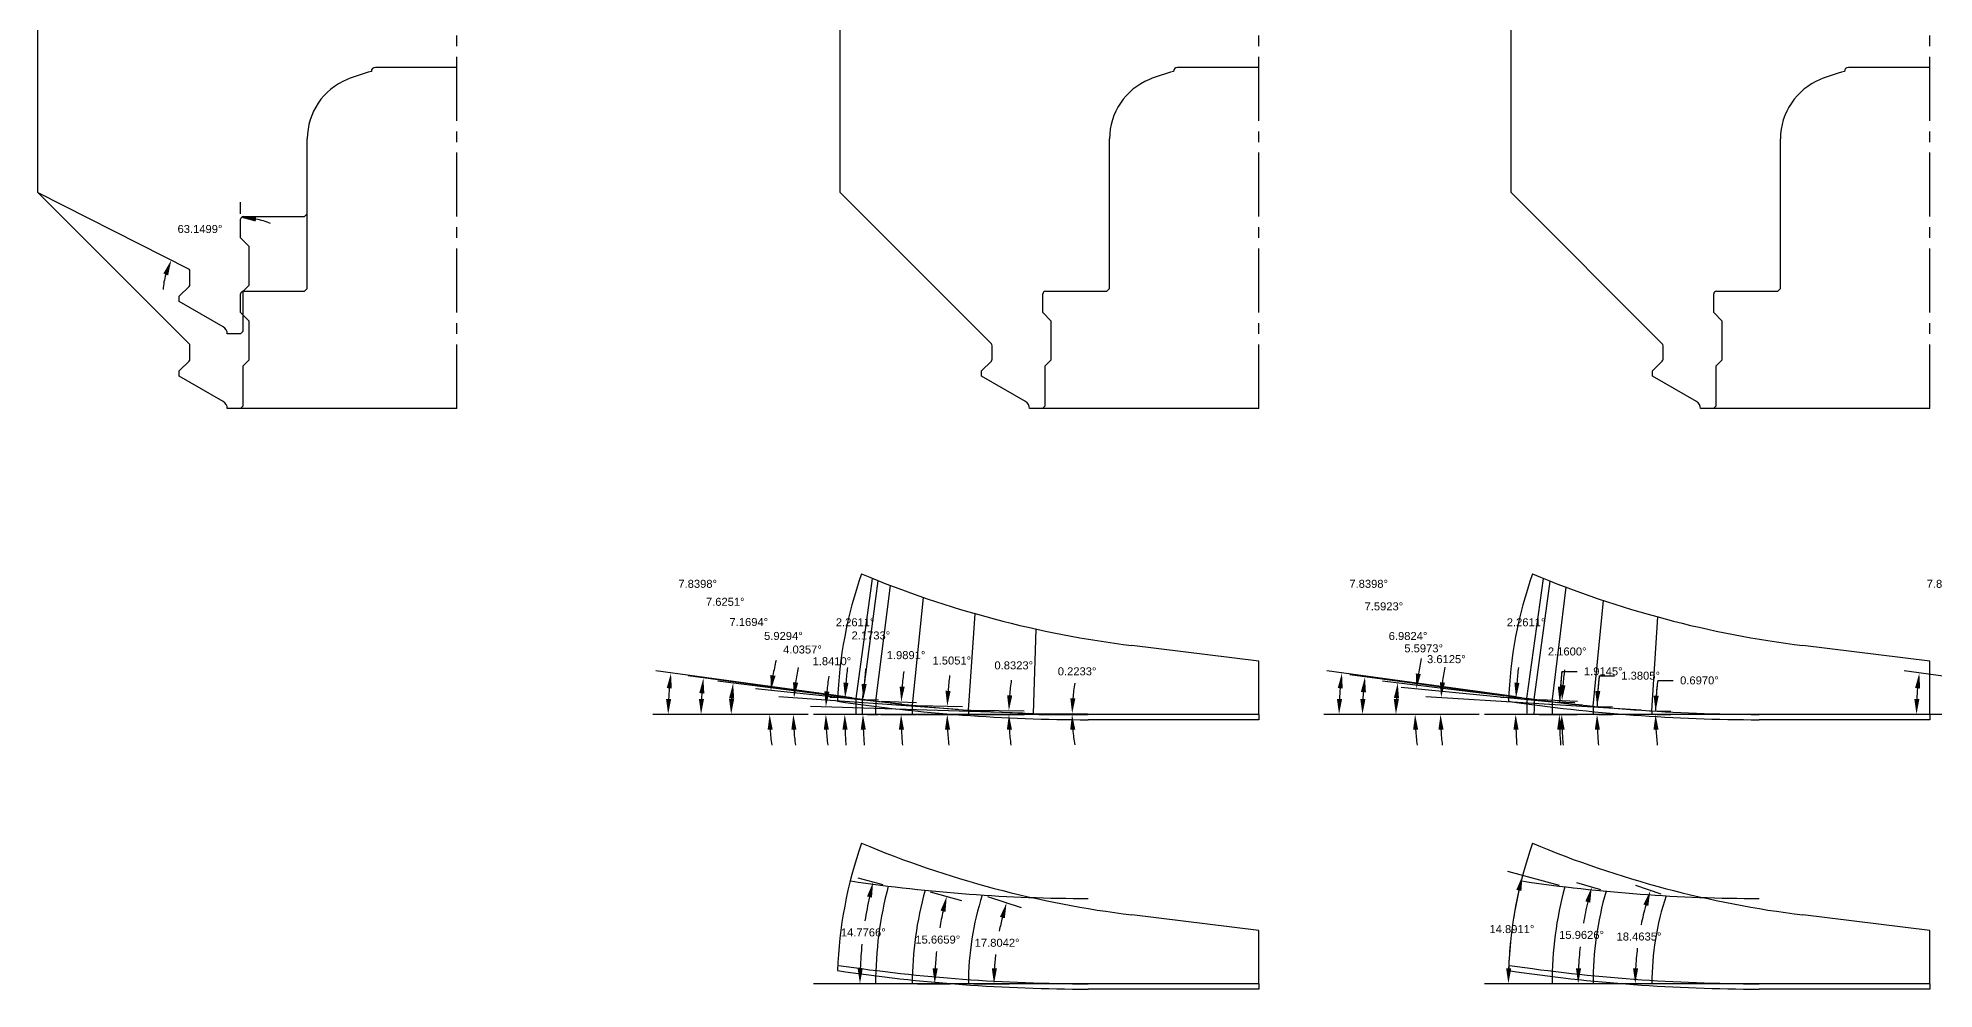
# Model space of a CAD drawing. Header units: inches. Extents: x 114.3 to 156.7, y -3.1 to 25.4.
# Drawn here: x 114.85 to 137.07, y -3.14 to 8.01 of the extents above; entities that cross this region are included whole.
import ezdxf

# ---------------------------------------------------------------- set-up
doc = ezdxf.new("R2010")
doc.units = ezdxf.units.IN
doc.header["$MEASUREMENT"] = 0
doc.header["$PDMODE"] = 35
doc.linetypes.add('CENTER2', pattern=[1.125, 0.75, -0.125, 0.125, -0.125])
doc.layers.get('Defpoints').update_dxf_attribs({"color": 10})
for name, color, linetype, true_color in [('Blade_1', 30, 'Continuous', 0xff7f00), ('Blade_2', 7, 'Continuous', 0xcccc00), ('Blade_3', 7, 'Continuous', 0x00cc00)]:
    doc.layers.add(name, color=color, linetype=linetype, true_color=true_color)
doc.layers.add('CLine', color=5, linetype='CENTER2')
doc.styles.get("Standard").update_dxf_attribs({"font": 'arial.ttf'})
doc.dimstyles.get("Standard").update_dxf_attribs({"dimtxt": 0.09375, "dimasz": 0.18, "dimexe": 0.18, "dimexo": 0.0625, "dimgap": 0.09, "dimtad": 0, "dimtih": 1, "dimtoh": 1, "dimdec": 4, "dimzin": 0, "dimdsep": 46, "dimtxsty": 'Standard', "dimcen": 0.09, "dimadec": 4, "dimazin": 0, "dimtfac": 1, "dimtdec": 4, "dimtofl": 0, "dimtmove": 0, "dimatfit": 3, "dimfxl": 1, "dimtolj": 1, "dimtzin": 0, "dimarcsym": 0})

# ---------------------------------------------------------------- blocks, each defined once
blk = doc.blocks.new('*D223')
at = {"layer": 'Blade_1', "color": 0, "lineweight": -2, "transparency": 16777216}
for p, q in [((126.578, 0.091), (127.148, 0.089)), ((126.578, 0.081), (127.147, 0.081))]:
    blk.add_line(p, q, dxfattribs=at)
for start, end in [(170.3481, 175.0624), (184.7143, 189.4286)]:
    blk.add_arc((129.156, 0.081), 2.188, start, end, dxfattribs=at)
at = {"layer": 'Blade_1', "color": 0, "transparency": 16777216}
for points in [[(127.006, 0.268), (126.946, 0.271), (126.968, 0.09)], [(126.945, -0.1), (127.005, -0.098), (126.967, 0.081)]]:
    blk.add_solid(points, dxfattribs=at)
at = {"layer": 'Defpoints', "color": 0, "transparency": 16777216}
for p in [(126.515, 0.091), (126.515, 0.081), (126.967, 0.084), (129.156, 0.081)]:
    blk.add_point(p, dxfattribs=at)
at = {"layer": 'Blade_1', "color": 0, "transparency": 16777216, "insert": (127.026, 0.585), "char_height": 0.09375, "attachment_point": 5}
blk.add_mtext('\\A1;0.2233°', dxfattribs=at)
blk = doc.blocks.new('*D224')
at = {"layer": 'Blade_1', "color": 0, "lineweight": -2, "transparency": 16777216}
blk.add_line((126.39, 0.095), (123.903, 0.175), dxfattribs=at)
for start, end in [(170.6669, 174.413), (183.7461, 187.4921)]:
    blk.add_arc((126.835, 0.081), 2.754, start, end, dxfattribs=at)
at = {"layer": 'Blade_1', "color": 0, "transparency": 16777216}
for points in [[(124.125, 0.347), (124.065, 0.351), (124.083, 0.17)], [(124.058, -0.1), (124.118, -0.098), (124.082, 0.081)]]:
    blk.add_solid(points, dxfattribs=at)
at = {"layer": 'Defpoints', "color": 0, "transparency": 16777216}
for p in [(123.938, 0.081), (124.082, 0.111), (126.453, 0.093), (126.578, 0.089), (129.156, 0.081)]:
    blk.add_point(p, dxfattribs=at)
at = {"layer": 'Blade_1', "color": 0, "transparency": 16777216, "insert": (124.153, 0.704), "char_height": 0.09375, "attachment_point": 5}
blk.add_mtext('\\A1;1.8410°', dxfattribs=at)
blk = doc.blocks.new('*D227')
at = {"layer": 'Blade_1', "color": 0, "lineweight": -2, "transparency": 16777216}
for p, q in [((125.628, 0.139), (123.53, 0.287)), ((123.875, 0.081), (123.522, 0.081))]:
    blk.add_line(p, q, dxfattribs=at)
for start, end in [(168.4652, 172.2148), (183.7496, 187.4991)]:
    blk.add_arc((126.453, 0.081), 2.751, start, end, dxfattribs=at)
at = {"layer": 'Blade_1', "color": 0, "transparency": 16777216}
for points in [[(123.758, 0.451), (123.698, 0.457), (123.709, 0.275)], [(123.678, -0.1), (123.738, -0.098), (123.702, 0.081)]]:
    blk.add_solid(points, dxfattribs=at)
at = {"layer": 'Defpoints', "color": 0, "transparency": 16777216}
for p in [(123.703, 0.146), (123.938, 0.081), (125.69, 0.135), (125.815, 0.126), (129.156, 0.081)]:
    blk.add_point(p, dxfattribs=at)
at = {"layer": 'Blade_1', "color": 0, "transparency": 16777216, "insert": (123.809, 0.841), "char_height": 0.09375, "attachment_point": 5}
blk.add_mtext('\\A1;4.0357°', dxfattribs=at)
blk = doc.blocks.new('*D228')
at = {"layer": 'Blade_1', "color": 0, "lineweight": -2, "transparency": 16777216}
for p, q in [((125.815, 0.13), (126.407, 0.121)), ((125.815, 0.081), (126.407, 0.081))]:
    blk.add_line(p, q, dxfattribs=at)
for start, end in [(172.1235, 175.6456), (183.5221, 187.0443)]:
    blk.add_arc((129.156, 0.081), 2.929, start, end, dxfattribs=at)
at = {"layer": 'Blade_1', "color": 0, "transparency": 16777216}
for points in [[(126.266, 0.302), (126.206, 0.305), (126.227, 0.124)], [(126.203, -0.1), (126.263, -0.098), (126.227, 0.081)]]:
    blk.add_solid(points, dxfattribs=at)
at = {"layer": 'Defpoints', "color": 0, "transparency": 16777216}
for p in [(125.752, 0.081), (125.753, 0.131), (126.227, 0.095), (129.156, 0.081)]:
    blk.add_point(p, dxfattribs=at)
at = {"layer": 'Blade_1', "color": 0, "transparency": 16777216, "insert": (126.284, 0.655), "char_height": 0.09375, "attachment_point": 5}
blk.add_mtext('\\A1;0.8323°', dxfattribs=at)
blk = doc.blocks.new('*D231')
at = {"layer": 'Blade_1', "color": 0, "lineweight": -2, "transparency": 16777216}
for p, q in [((124.972, 0.201), (123.259, 0.379)), ((123.875, 0.081), (123.244, 0.081))]:
    blk.add_line(p, q, dxfattribs=at)
for start, end in [(166.4274, 170.249), (183.8216, 187.6432)]:
    blk.add_arc((126.123, 0.081), 2.699, start, end, dxfattribs=at)
at = {"layer": 'Blade_1', "color": 0, "transparency": 16777216}
for points in [[(123.493, 0.534), (123.433, 0.542), (123.438, 0.36)], [(123.4, -0.1), (123.46, -0.098), (123.424, 0.081)]]:
    blk.add_solid(points, dxfattribs=at)
at = {"layer": 'Defpoints', "color": 0, "transparency": 16777216}
for p in [(123.426, 0.174), (123.938, 0.081), (125.034, 0.194), (125.158, 0.181), (129.156, 0.081)]:
    blk.add_point(p, dxfattribs=at)
at = {"layer": 'Blade_1', "color": 0, "transparency": 16777216, "insert": (123.585, 1), "char_height": 0.09375, "attachment_point": 5}
blk.add_mtext('\\A1;5.9294°', dxfattribs=at)
blk = doc.blocks.new('*D232')
at = {"layer": 'Blade_1', "color": 0, "lineweight": -2, "transparency": 16777216}
for p, q in [((125.157, 0.081), (125.684, 0.081)), ((125.159, 0.186), (125.685, 0.172))]:
    blk.add_line(p, q, dxfattribs=at)
for start, end in [(172.8466, 175.6708), (182.8241, 185.6483)]:
    blk.add_arc((129.156, 0.081), 3.652, start, end, dxfattribs=at)
at = {"layer": 'Blade_1', "color": 0, "transparency": 16777216}
for points in [[(125.544, 0.355), (125.484, 0.358), (125.505, 0.177)], [(125.478, -0.1), (125.538, -0.098), (125.504, 0.081)]]:
    blk.add_solid(points, dxfattribs=at)
at = {"layer": 'Defpoints', "color": 0, "transparency": 16777216}
for p in [(125.095, 0.081), (125.096, 0.188), (125.504, 0.113), (129.156, 0.081)]:
    blk.add_point(p, dxfattribs=at)
at = {"layer": 'Blade_1', "color": 0, "transparency": 16777216, "insert": (125.558, 0.712), "char_height": 0.09375, "attachment_point": 5}
blk.add_mtext('\\A1;1.5051°', dxfattribs=at)
blk = doc.blocks.new('*D235')
at = {"layer": 'Blade_1', "color": 0, "lineweight": -2, "transparency": 16777216}
for p, q in [((124.73, 0.235), (125.146, 0.22)), ((124.727, 0.081), (125.144, 0.081))]:
    blk.add_line(p, q, dxfattribs=at)
for start, end in [(173.0899, 175.5504), (182.4605, 184.9209)]:
    blk.add_arc((129.156, 0.081), 4.192, start, end, dxfattribs=at)
at = {"layer": 'Blade_1', "color": 0, "transparency": 16777216}
for points in [[(125.006, 0.405), (124.947, 0.408), (124.966, 0.227)], [(124.938, -0.099), (124.998, -0.098), (124.964, 0.081)]]:
    blk.add_solid(points, dxfattribs=at)
at = {"layer": 'Defpoints', "color": 0, "transparency": 16777216}
for p in [(124.667, 0.237), (124.665, 0.081), (124.964, 0.13), (129.156, 0.081)]:
    blk.add_point(p, dxfattribs=at)
at = {"layer": 'Blade_1', "color": 0, "transparency": 16777216, "insert": (125.022, 0.775), "char_height": 0.09375, "attachment_point": 5}
blk.add_mtext('\\A1;1.9891°', dxfattribs=at)
blk = doc.blocks.new('*D236')
at = {"layer": 'Blade_1', "color": 0, "lineweight": -2, "transparency": 16777216}
for p, q in [((124.543, 0.253), (122.817, 0.47)), ((123.875, 0.081), (122.793, 0.081))]:
    blk.add_line(p, q, dxfattribs=at)
blk.add_arc((125.907, 0.081), 2.934, 176.3464, 176.4842, dxfattribs=at)
at = {"layer": 'Blade_1', "color": 0, "transparency": 16777216}
for points in [[(122.949, 0.271), (123.009, 0.265), (122.996, 0.447)], [(123.008, 0.26), (122.948, 0.262), (122.973, 0.081)]]:
    blk.add_solid(points, dxfattribs=at)
at = {"layer": 'Defpoints', "color": 0, "transparency": 16777216}
for p in [(124.605, 0.245), (124.729, 0.229), (122.975, 0.203), (123.938, 0.081), (129.156, 0.081)]:
    blk.add_point(p, dxfattribs=at)
at = {"layer": 'Blade_1', "color": 0, "transparency": 16777216, "insert": (123.18, 1.163), "char_height": 0.09375, "attachment_point": 5}
blk.add_mtext('\\A1;7.1694°', dxfattribs=at)
blk = doc.blocks.new('*D237')
at = {"layer": 'Blade_1', "color": 0, "lineweight": -2, "transparency": 16777216}
for p, q in [((124.386, 0.274), (122.47, 0.531)), ((123.875, 0.081), (122.44, 0.081))]:
    blk.add_line(p, q, dxfattribs=at)
blk.add_arc((125.827, 0.081), 3.207, 175.5911, 176.7838, dxfattribs=at)
at = {"layer": 'Blade_1', "color": 0, "transparency": 16777216}
for points in [[(122.6, 0.331), (122.659, 0.325), (122.648, 0.507)], [(122.655, 0.26), (122.595, 0.262), (122.62, 0.081)]]:
    blk.add_solid(points, dxfattribs=at)
at = {"layer": 'Defpoints', "color": 0, "transparency": 16777216}
for p in [(122.623, 0.223), (124.448, 0.266), (124.572, 0.249), (123.938, 0.081), (129.156, 0.081)]:
    blk.add_point(p, dxfattribs=at)
at = {"layer": 'Blade_1', "color": 0, "transparency": 16777216, "insert": (122.904, 1.4), "char_height": 0.09375, "attachment_point": 5}
blk.add_mtext('\\A1;7.6251°', dxfattribs=at)
blk = doc.blocks.new('*D238')
at = {"layer": 'Blade_1', "color": 0, "lineweight": -2, "transparency": 16777216}
for p, q in [((124.573, 0.255), (124.701, 0.25)), ((124.569, 0.081), (124.697, 0.081))]:
    blk.add_line(p, q, dxfattribs=at)
for start, end in [(173.3796, 175.6031), (182.2236, 184.4471)]:
    blk.add_arc((129.156, 0.081), 4.638, start, end, dxfattribs=at)
at = {"layer": 'Blade_1', "color": 0, "transparency": 16777216}
for points in [[(124.561, 0.435), (124.501, 0.438), (124.521, 0.257)], [(124.491, -0.099), (124.551, -0.098), (124.517, 0.081)]]:
    blk.add_solid(points, dxfattribs=at)
at = {"layer": 'Defpoints', "color": 0, "transparency": 16777216}
for p in [(124.51, 0.257), (124.507, 0.081), (124.518, 0.14), (129.156, 0.081)]:
    blk.add_point(p, dxfattribs=at)
at = {"layer": 'Blade_1', "color": 0, "transparency": 16777216, "insert": (124.61, 1.006), "char_height": 0.09375, "attachment_point": 5}
blk.add_mtext('\\A1;2.1733°', dxfattribs=at)
blk = doc.blocks.new('*D241')
at = {"layer": 'Blade_1', "color": 0, "lineweight": -2, "transparency": 16777216}
for p, q in [((124.312, 0.285), (122.09, 0.591)), ((123.875, 0.081), (122.055, 0.081))]:
    blk.add_line(p, q, dxfattribs=at)
blk.add_arc((125.79, 0.081), 3.555, 175.0619, 177.0983, dxfattribs=at)
at = {"layer": 'Blade_1', "color": 0, "transparency": 16777216}
for points in [[(122.218, 0.39), (122.278, 0.384), (122.268, 0.566)], [(122.27, 0.26), (122.21, 0.262), (122.235, 0.081)]]:
    blk.add_solid(points, dxfattribs=at)
at = {"layer": 'Defpoints', "color": 0, "transparency": 16777216}
for p in [(122.239, 0.243), (124.374, 0.276), (124.498, 0.259), (123.938, 0.081), (129.156, 0.081)]:
    blk.add_point(p, dxfattribs=at)
at = {"layer": 'Blade_1', "color": 0, "transparency": 16777216, "insert": (122.581, 1.611), "char_height": 0.09375, "attachment_point": 5}
blk.add_mtext('\\A1;7.8398°', dxfattribs=at)
blk = doc.blocks.new('*D242')
at = {"layer": 'Blade_1', "color": 0, "lineweight": -2, "transparency": 16777216}
for p, q in [((124.374, 0.27), (124.128, 0.28)), ((124.37, 0.081), (124.124, 0.081))]:
    blk.add_line(p, q, dxfattribs=at)
for start, end in [(173.4872, 175.6131), (182.1258, 184.2516)]:
    blk.add_arc((129.156, 0.081), 4.852, start, end, dxfattribs=at)
at = {"layer": 'Blade_1', "color": 0, "transparency": 16777216}
for points in [[(124.348, 0.45), (124.288, 0.454), (124.308, 0.273)], [(124.277, -0.099), (124.337, -0.098), (124.304, 0.081)]]:
    blk.add_solid(points, dxfattribs=at)
at = {"layer": 'Defpoints', "color": 0, "transparency": 16777216}
for p in [(124.436, 0.267), (124.304, 0.145), (124.433, 0.081), (129.156, 0.081)]:
    blk.add_point(p, dxfattribs=at)
at = {"layer": 'Blade_1', "color": 0, "transparency": 16777216, "insert": (124.426, 1.16), "char_height": 0.09375, "attachment_point": 5}
blk.add_mtext('\\A1;2.2611°', dxfattribs=at)
blk = doc.blocks.new('*D252')
at = {"layer": 'Blade_2', "color": 0, "lineweight": -2, "transparency": 16777216}
for p, q in [((133.828, 0.479), (134.008, 0.479)), ((133.822, 0.12), (133.983, 0.118)), ((133.822, 0.081), (133.983, 0.081))]:
    blk.add_line(p, q, dxfattribs=at)
for start, end in [(172.8807, 179.303), (172.8832, 176.0931), (183.2099, 186.4197)]:
    blk.add_arc((137.016, 0.081), 3.213, start, end, dxfattribs=at)
at = {"layer": 'Blade_2', "color": 0, "transparency": 16777216}
for points in [[(133.84, 0.299), (133.78, 0.301), (133.803, 0.12)], [(133.778, -0.1), (133.838, -0.098), (133.803, 0.081)]]:
    blk.add_solid(points, dxfattribs=at)
at = {"layer": 'Defpoints', "color": 0, "transparency": 16777216}
for p in [(133.76, 0.121), (133.76, 0.081), (133.803, 0.094), (137.016, 0.081)]:
    blk.add_point(p, dxfattribs=at)
at = {"layer": 'Blade_2', "color": 0, "transparency": 16777216, "insert": (134.317, 0.479), "char_height": 0.09375, "attachment_point": 5}
blk.add_mtext('\\A1;0.6970°', dxfattribs=at)
blk = doc.blocks.new('*D253')
at = {"layer": 'Blade_2', "color": 0, "lineweight": -2, "transparency": 16777216}
for p, q in [((133.143, 0.534), (133.323, 0.534)), ((133.133, 0.081), (133.297, 0.081)), ((133.134, 0.175), (133.298, 0.171))]:
    blk.add_line(p, q, dxfattribs=at)
for start, end in [(173.3277, 178.6195), (173.3292, 175.9743), (182.6452, 185.2903)]:
    blk.add_arc((137.016, 0.081), 3.899, start, end, dxfattribs=at)
at = {"layer": 'Blade_2', "color": 0, "transparency": 16777216}
for points in [[(133.156, 0.353), (133.097, 0.356), (133.118, 0.175)], [(133.091, -0.1), (133.151, -0.098), (133.117, 0.081)]]:
    blk.add_solid(points, dxfattribs=at)
at = {"layer": 'Defpoints', "color": 0, "transparency": 16777216}
for p in [(133.07, 0.081), (133.072, 0.176), (133.117, 0.112), (137.016, 0.081)]:
    blk.add_point(p, dxfattribs=at)
at = {"layer": 'Blade_2', "color": 0, "transparency": 16777216, "insert": (133.628, 0.534), "char_height": 0.09375, "attachment_point": 5}
blk.add_mtext('\\A1;1.3805°', dxfattribs=at)
blk = doc.blocks.new('*D254')
at = {"layer": 'Blade_2', "color": 0, "lineweight": -2, "transparency": 16777216}
for p, q in [((132.705, 0.585), (132.885, 0.585)), ((132.655, 0.227), (132.858, 0.22)), ((132.652, 0.081), (132.856, 0.081))]:
    blk.add_line(p, q, dxfattribs=at)
for start, end in [(173.3317, 178.0855), (173.3327, 175.7091), (182.3764, 184.7528)]:
    blk.add_arc((137.016, 0.081), 4.34, start, end, dxfattribs=at)
at = {"layer": 'Blade_2', "color": 0, "transparency": 16777216}
for points in [[(132.718, 0.404), (132.658, 0.407), (132.678, 0.226)], [(132.65, -0.099), (132.71, -0.098), (132.676, 0.081)]]:
    blk.add_solid(points, dxfattribs=at)
at = {"layer": 'Defpoints', "color": 0, "transparency": 16777216}
for p in [(132.592, 0.229), (132.59, 0.081), (132.676, 0.129), (137.016, 0.081)]:
    blk.add_point(p, dxfattribs=at)
at = {"layer": 'Blade_2', "color": 0, "transparency": 16777216, "insert": (133.19, 0.585), "char_height": 0.09375, "attachment_point": 5}
blk.add_mtext('\\A1;1.9145°', dxfattribs=at)
blk = doc.blocks.new('*D255')
at = {"layer": 'Blade_2', "color": 0, "lineweight": -2, "transparency": 16777216}
for p, q in [((133.635, 0.129), (131.11, 0.288)), ((131.736, 0.081), (131.104, 0.081))]:
    blk.add_line(p, q, dxfattribs=at)
for start, end in [(169.7404, 173.0639), (183.3235, 186.6471)]:
    blk.add_arc((134.387, 0.081), 3.104, start, end, dxfattribs=at)
at = {"layer": 'Blade_2', "color": 0, "transparency": 16777216}
for points in [[(131.336, 0.453), (131.277, 0.459), (131.29, 0.277)], [(131.259, -0.1), (131.319, -0.098), (131.284, 0.081)]]:
    blk.add_solid(points, dxfattribs=at)
at = {"layer": 'Defpoints', "color": 0, "transparency": 16777216}
for p in [(131.285, 0.146), (131.798, 0.081), (133.698, 0.125), (133.822, 0.117), (137.016, 0.081)]:
    blk.add_point(p, dxfattribs=at)
at = {"layer": 'Blade_2', "color": 0, "transparency": 16777216, "insert": (131.352, 0.728), "char_height": 0.09375, "attachment_point": 5}
blk.add_mtext('\\A1;3.6125°', dxfattribs=at)
blk = doc.blocks.new('*D256')
at = {"layer": 'Blade_2', "color": 0, "lineweight": -2, "transparency": 16777216}
for p, q in [((132.947, 0.188), (130.822, 0.397)), ((131.736, 0.081), (130.806, 0.081))]:
    blk.add_line(p, q, dxfattribs=at)
for start, end in [(167.6506, 171.0266), (183.376, 186.7521)]:
    blk.add_arc((134.042, 0.081), 3.055, start, end, dxfattribs=at)
at = {"layer": 'Blade_2', "color": 0, "transparency": 16777216}
for points in [[(131.053, 0.554), (130.994, 0.561), (131.001, 0.379)], [(130.962, -0.1), (131.022, -0.098), (130.986, 0.081)]]:
    blk.add_solid(points, dxfattribs=at)
at = {"layer": 'Defpoints', "color": 0, "transparency": 16777216}
for p in [(130.988, 0.181), (131.798, 0.081), (133.009, 0.182), (133.134, 0.17), (137.016, 0.081)]:
    blk.add_point(p, dxfattribs=at)
at = {"layer": 'Blade_2', "color": 0, "transparency": 16777216, "insert": (131.086, 0.855), "char_height": 0.09375, "attachment_point": 5}
blk.add_mtext('\\A1;5.5973°', dxfattribs=at)
blk = doc.blocks.new('*D257')
at = {"layer": 'Blade_2', "color": 0, "lineweight": -2, "transparency": 16777216}
for p, q in [((132.468, 0.244), (130.605, 0.472)), ((131.736, 0.081), (130.581, 0.081))]:
    blk.add_line(p, q, dxfattribs=at)
blk.add_arc((133.8, 0.081), 3.039, 176.4119, 176.6057, dxfattribs=at)
at = {"layer": 'Blade_2', "color": 0, "transparency": 16777216}
for points in [[(130.737, 0.274), (130.797, 0.269), (130.783, 0.451)], [(130.796, 0.26), (130.736, 0.262), (130.761, 0.081)]]:
    blk.add_solid(points, dxfattribs=at)
at = {"layer": 'Defpoints', "color": 0, "transparency": 16777216}
for p in [(132.53, 0.237), (130.763, 0.205), (131.798, 0.081), (132.654, 0.221), (137.016, 0.081)]:
    blk.add_point(p, dxfattribs=at)
at = {"layer": 'Blade_2', "color": 0, "transparency": 16777216, "insert": (130.903, 0.999), "char_height": 0.09375, "attachment_point": 5}
blk.add_mtext('\\A1;6.9824°', dxfattribs=at)
blk = doc.blocks.new('*D329')
at = {"layer": 'Blade_3', "color": 0, "lineweight": -2, "transparency": 16777216}
for p, q in [((138.937, 0.285), (136.714, 0.591)), ((138.5, 0.081), (136.68, 0.081))]:
    blk.add_line(p, q, dxfattribs=at)
blk.add_arc((140.414, 0.081), 3.555, 175.0619, 177.0983, dxfattribs=at)
at = {"layer": 'Blade_3', "color": 0, "transparency": 16777216}
for points in [[(136.843, 0.39), (136.903, 0.384), (136.893, 0.566)], [(136.894, 0.26), (136.834, 0.262), (136.86, 0.081)]]:
    blk.add_solid(points, dxfattribs=at)
at = {"layer": 'Defpoints', "color": 0, "transparency": 16777216}
for p in [(136.863, 0.243), (138.999, 0.276), (139.123, 0.259), (138.562, 0.081), (143.78, 0.081)]:
    blk.add_point(p, dxfattribs=at)
at = {"layer": 'Blade_3', "color": 0, "transparency": 16777216, "insert": (137.206, 1.611), "char_height": 0.09375, "attachment_point": 5}
blk.add_mtext('\\A1;7.8398°', dxfattribs=at)
blk = doc.blocks.new('*D334')
at = {"layer": 'Blade_2', "color": 0, "lineweight": -2, "transparency": 16777216}
for p, q in [((132.173, 0.285), (129.95, 0.591)), ((131.736, 0.081), (129.915, 0.081))]:
    blk.add_line(p, q, dxfattribs=at)
blk.add_arc((133.65, 0.081), 3.555, 175.0619, 177.0983, dxfattribs=at)
at = {"layer": 'Blade_2', "color": 0, "transparency": 16777216}
for points in [[(130.079, 0.39), (130.138, 0.384), (130.129, 0.566)], [(130.13, 0.26), (130.07, 0.262), (130.095, 0.081)]]:
    blk.add_solid(points, dxfattribs=at)
at = {"layer": 'Defpoints', "color": 0, "transparency": 16777216}
for p in [(130.099, 0.243), (132.235, 0.276), (132.359, 0.259), (131.798, 0.081), (137.016, 0.081)]:
    blk.add_point(p, dxfattribs=at)
at = {"layer": 'Blade_2', "color": 0, "transparency": 16777216, "insert": (130.442, 1.611), "char_height": 0.09375, "attachment_point": 5}
blk.add_mtext('\\A1;7.8398°', dxfattribs=at)
blk = doc.blocks.new('*D335')
at = {"layer": 'Blade_2', "color": 0, "lineweight": -2, "transparency": 16777216}
for p, q in [((132.234, 0.27), (131.988, 0.28)), ((132.23, 0.081), (131.984, 0.081))]:
    blk.add_line(p, q, dxfattribs=at)
for start, end in [(173.4872, 175.6131), (182.1258, 184.2516)]:
    blk.add_arc((137.016, 0.081), 4.852, start, end, dxfattribs=at)
at = {"layer": 'Blade_2', "color": 0, "transparency": 16777216}
for points in [[(132.209, 0.45), (132.149, 0.454), (132.168, 0.273)], [(132.138, -0.099), (132.198, -0.098), (132.164, 0.081)]]:
    blk.add_solid(points, dxfattribs=at)
at = {"layer": 'Defpoints', "color": 0, "transparency": 16777216}
for p in [(132.297, 0.267), (132.165, 0.145), (132.293, 0.081), (137.016, 0.081)]:
    blk.add_point(p, dxfattribs=at)
at = {"layer": 'Blade_2', "color": 0, "transparency": 16777216, "insert": (132.286, 1.16), "char_height": 0.09375, "attachment_point": 5}
blk.add_mtext('\\A1;2.2611°', dxfattribs=at)
blk = doc.blocks.new('*D336')
at = {"layer": 'Blade_2', "color": 0, "lineweight": -2, "transparency": 16777216}
for p, q in [((132.231, 0.276), (130.22, 0.544)), ((131.736, 0.081), (130.189, 0.081))]:
    blk.add_line(p, q, dxfattribs=at)
blk.add_arc((133.693, 0.081), 3.324, 175.511, 176.8968, dxfattribs=at)
at = {"layer": 'Blade_2', "color": 0, "transparency": 16777216}
for points in [[(130.35, 0.344), (130.41, 0.338), (130.399, 0.52)], [(130.404, 0.26), (130.344, 0.262), (130.369, 0.081)]]:
    blk.add_solid(points, dxfattribs=at)
at = {"layer": 'Defpoints', "color": 0, "transparency": 16777216}
for p in [(130.373, 0.228), (132.293, 0.268), (132.471, 0.244), (131.798, 0.081), (137.016, 0.081)]:
    blk.add_point(p, dxfattribs=at)
at = {"layer": 'Blade_2', "color": 0, "transparency": 16777216, "insert": (130.62, 1.347), "char_height": 0.09375, "attachment_point": 5}
blk.add_mtext('\\A1;7.5923°', dxfattribs=at)
blk = doc.blocks.new('*D337')
at = {"layer": 'Blade_2', "color": 0, "lineweight": -2, "transparency": 16777216}
for p, q in [((132.444, 0.254), (132.887, 0.237)), ((132.441, 0.081), (132.884, 0.081))]:
    blk.add_line(p, q, dxfattribs=at)
for start, end in [(173.0562, 175.4481), (182.3919, 184.7839)]:
    blk.add_arc((137.016, 0.081), 4.312, start, end, dxfattribs=at)
at = {"layer": 'Blade_2', "color": 0, "transparency": 16777216}
for points in [[(132.748, 0.422), (132.688, 0.425), (132.707, 0.244)], [(132.678, -0.099), (132.738, -0.098), (132.704, 0.081)]]:
    blk.add_solid(points, dxfattribs=at)
at = {"layer": 'Defpoints', "color": 0, "transparency": 16777216}
for p in [(132.382, 0.256), (132.379, 0.081), (132.704, 0.135), (137.016, 0.081)]:
    blk.add_point(p, dxfattribs=at)
at = {"layer": 'Blade_2', "color": 0, "transparency": 16777216, "insert": (132.768, 0.818), "char_height": 0.09375, "attachment_point": 5}
blk.add_mtext('\\A1;2.1600°', dxfattribs=at)
blk = doc.blocks.new('*D345')
at = {"color": 0, "lineweight": -2, "transparency": 16777216}
for p, q in [((125.975, -2.056), (126.372, -2.183)), ((125.815, -3.077), (126.232, -3.077))]:
    blk.add_line(p, q, dxfattribs=at)
for start, end in [(165.5189, 168.512), (173.6656, 176.6769)]:
    blk.add_arc((129.156, -3.077), 3.104, start, end, dxfattribs=at)
at = {"color": 0, "transparency": 16777216}
for points in [[(126.122, -2.293), (126.179, -2.309), (126.2, -2.128)], [(126.087, -2.898), (126.027, -2.897), (126.052, -3.077)]]:
    blk.add_solid(points, dxfattribs=at)
at = {"layer": 'Defpoints', "color": 0, "transparency": 16777216}
for p in [(125.915, -2.037), (126.118, -2.439), (125.752, -3.077), (129.156, -3.077)]:
    blk.add_point(p, dxfattribs=at)
at = {"color": 0, "transparency": 16777216, "insert": (126.089, -2.597), "char_height": 0.09375, "attachment_point": 5}
blk.add_mtext('\\A1;17.8042°', dxfattribs=at)
blk = doc.blocks.new('*D346')
at = {"color": 0, "lineweight": -2, "transparency": 16777216}
for p, q in [((125.306, -1.998), (125.673, -2.1)), ((125.157, -3.077), (125.538, -3.077))]:
    blk.add_line(p, q, dxfattribs=at)
for start, end in [(167.0502, 170.0615), (174.262, 177.2839)]:
    blk.add_arc((129.156, -3.077), 3.797, start, end, dxfattribs=at)
at = {"color": 0, "transparency": 16777216}
for points in [[(125.426, -2.219), (125.484, -2.234), (125.499, -2.052)], [(125.393, -2.898), (125.333, -2.897), (125.358, -3.077)]]:
    blk.add_solid(points, dxfattribs=at)
at = {"layer": 'Defpoints', "color": 0, "transparency": 16777216}
for p in [(125.246, -1.981), (125.421, -2.389), (125.095, -3.077), (129.156, -3.077)]:
    blk.add_point(p, dxfattribs=at)
at = {"color": 0, "transparency": 16777216, "insert": (125.394, -2.56), "char_height": 0.09375, "attachment_point": 5}
blk.add_mtext('\\A1;15.6659°', dxfattribs=at)
blk = doc.blocks.new('*D347')
at = {"color": 0, "lineweight": -2, "transparency": 16777216}
for p, q in [((124.753, -1.916), (124.462, -1.839)), ((124.602, -3.077), (124.302, -3.077))]:
    blk.add_line(p, q, dxfattribs=at)
for start, end in [(167.43, 170.9039), (174.3128, 177.7933)]:
    blk.add_arc((129.156, -3.077), 4.674, start, end, dxfattribs=at)
at = {"color": 0, "transparency": 16777216}
for points in [[(124.565, -2.053), (124.623, -2.067), (124.636, -1.885)], [(124.515, -2.898), (124.455, -2.897), (124.482, -3.077)]]:
    blk.add_solid(points, dxfattribs=at)
at = {"layer": 'Defpoints', "color": 0, "transparency": 16777216}
for p in [(124.813, -1.932), (124.551, -2.278), (124.665, -3.077), (129.156, -3.077)]:
    blk.add_point(p, dxfattribs=at)
at = {"color": 0, "transparency": 16777216, "insert": (124.521, -2.476), "char_height": 0.09375, "attachment_point": 5}
blk.add_mtext('\\A1;14.7766°', dxfattribs=at)
blk = doc.blocks.new('*D348')
at = {"color": 0, "lineweight": -2, "transparency": 16777216}
for p, q in [((132.678, -1.924), (132.071, -1.762)), ((132.527, -3.077), (131.899, -3.077))]:
    blk.add_line(p, q, dxfattribs=at)
for start, end in [(167.1977, 170.9378), (174.1651, 177.9111)]:
    blk.add_arc((137.016, -3.077), 4.937, start, end, dxfattribs=at)
at = {"color": 0, "transparency": 16777216}
for points in [[(132.172, -1.976), (132.231, -1.99), (132.244, -1.808)], [(132.112, -2.898), (132.052, -2.897), (132.079, -3.077)]]:
    blk.add_solid(points, dxfattribs=at)
at = {"layer": 'Defpoints', "color": 0, "transparency": 16777216}
for p in [(132.739, -1.94), (132.153, -2.226), (132.59, -3.077), (137.016, -3.077)]:
    blk.add_point(p, dxfattribs=at)
at = {"color": 0, "transparency": 16777216, "insert": (132.12, -2.437), "char_height": 0.09375, "attachment_point": 5}
blk.add_mtext('\\A1;14.8911°', dxfattribs=at)
blk = doc.blocks.new('*D349')
at = {"color": 0, "lineweight": -2, "transparency": 16777216}
for p, q in [((133.162, -1.975), (132.881, -1.895)), ((133.008, -3.077), (132.716, -3.077))]:
    blk.add_line(p, q, dxfattribs=at)
for start, end in [(166.5405, 170.0779), (173.9503, 177.4969)]:
    blk.add_arc((137.016, -3.077), 4.12, start, end, dxfattribs=at)
at = {"color": 0, "transparency": 16777216}
for points in [[(132.98, -2.111), (133.038, -2.126), (133.055, -1.944)], [(132.93, -2.898), (132.87, -2.897), (132.896, -3.077)]]:
    blk.add_solid(points, dxfattribs=at)
at = {"layer": 'Defpoints', "color": 0, "transparency": 16777216}
for p in [(133.223, -1.992), (132.967, -2.316), (133.07, -3.077), (137.016, -3.077)]:
    blk.add_point(p, dxfattribs=at)
at = {"color": 0, "transparency": 16777216, "insert": (132.936, -2.505), "char_height": 0.09375, "attachment_point": 5}
blk.add_mtext('\\A1;15.9626°', dxfattribs=at)
blk = doc.blocks.new('*D350')
at = {"color": 0, "lineweight": -2, "transparency": 16777216}
for p, q in [((133.868, -2.026), (133.571, -1.927)), ((133.697, -3.077), (133.385, -3.077))]:
    blk.add_line(p, q, dxfattribs=at)
for start, end in [(164.5248, 168.4408), (173.0804, 177.0117)]:
    blk.add_arc((137.016, -3.077), 3.452, start, end, dxfattribs=at)
at = {"color": 0, "transparency": 16777216}
for points in [[(133.661, -2.148), (133.718, -2.165), (133.742, -1.984)], [(133.599, -2.898), (133.539, -2.897), (133.565, -3.077)]]:
    blk.add_solid(points, dxfattribs=at)
at = {"layer": 'Defpoints', "color": 0, "transparency": 16777216}
for p in [(133.927, -2.046), (133.644, -2.341), (133.76, -3.077), (137.016, -3.077)]:
    blk.add_point(p, dxfattribs=at)
at = {"color": 0, "transparency": 16777216, "insert": (133.609, -2.524), "char_height": 0.09375, "attachment_point": 5}
blk.add_mtext('\\A1;18.4635°', dxfattribs=at)
blk = doc.blocks.new('*D398')
at = {"color": 0, "lineweight": -2, "transparency": 16777216}
blk.add_line((117.226, 5.948), (117.226, 6.086), dxfattribs=at)
for start, end in [(67.3156, 78.6578), (164.4921, 175.8342)]:
    blk.add_arc((117.226, 4.995), 0.911, start, end, dxfattribs=at)
at = {"color": 0, "transparency": 16777216}
for points in [[(117.403, 5.859), (117.409, 5.918), (117.226, 5.906)], [(116.321, 5.25), (116.377, 5.228), (116.414, 5.407)]]:
    blk.add_solid(points, dxfattribs=at)
at = {"layer": 'Defpoints', "color": 0, "transparency": 16777216}
for p in [(114.851, 6.198), (116.899, 5.845), (117.226, 5.885), (117.226, 5.667), (116.624, 5.301)]:
    blk.add_point(p, dxfattribs=at)
at = {"color": 0, "transparency": 16777216, "insert": (116.75, 5.771), "char_height": 0.09375, "attachment_point": 5}
blk.add_mtext('\\A1;63.1499°', dxfattribs=at)

msp = doc.modelspace()

# ---------------------------------------------------------------- linework, layer by layer
for p, q in [((114.85148, 6.19776), (114.85148, 9.07276)), ((124.2495, 6.19776), (124.2495, 9.07276)), ((132.1099, 6.19776), (132.1099, 9.07276)), ((119.75773, 7.66651), (118.80462, 7.66651)), ((129.15575, 7.66651), (128.20264, 7.66651)), ((137.01615, 7.66651), (136.06304, 7.66651)), ((118.00773, 5.07276), (118.00773, 6.82987)), ((127.40575, 5.07276), (127.40575, 6.82987)), ((135.26615, 5.07276), (135.26615, 6.82987)), ((116.62358, 4.42566), (114.85148, 6.19776)), ((114.85148, 6.19776), (116.62358, 5.30066)), ((126.02159, 4.42566), (124.2495, 6.19776)), ((133.882, 4.42566), (132.1099, 6.19776)), ((117.22648, 5.66651), (117.22648, 5.88526)), ((117.25773, 5.91651), (117.97648, 5.91651)), ((118.00773, 5.94776), (117.97648, 5.91651)), ((117.32538, 5.56761), (117.22648, 5.66651)), ((117.32538, 5.11166), (117.32538, 5.56761)), ((116.63273, 5.12084), (116.63273, 5.27857)), ((117.25523, 5.04151), (117.32538, 5.11166)), ((116.50773, 4.9829), (116.62358, 5.09874)), ((116.50773, 4.9204), (116.50773, 4.9829)), ((117.02336, 4.6227), (116.50773, 4.9204)), ((117.22648, 4.79151), (117.22648, 5.01026)), ((117.25523, 4.57276), (117.25523, 5.04151)), ((117.25773, 5.04151), (117.97648, 5.04151)), ((118.00773, 5.07276), (117.97648, 5.04151)), ((126.6245, 4.79151), (126.6245, 5.01026)), ((126.65575, 5.04151), (127.3745, 5.04151)), ((127.40575, 5.07276), (127.3745, 5.04151)), ((134.4849, 4.79151), (134.4849, 5.01026)), ((134.51615, 5.04151), (135.2349, 5.04151)), ((135.26615, 5.07276), (135.2349, 5.04151)), ((117.32538, 4.69261), (117.22648, 4.79151)), ((117.32538, 4.23666), (117.32538, 4.69261)), ((126.7234, 4.69261), (126.6245, 4.79151)), ((126.7234, 4.23666), (126.7234, 4.69261)), ((134.5838, 4.69261), (134.4849, 4.79151)), ((134.5838, 4.23666), (134.5838, 4.69261)), ((117.22398, 4.54151), (117.07023, 4.54151)), ((117.25523, 4.57276), (117.22398, 4.54151)), ((116.50773, 4.1079), (116.62358, 4.22374)), ((116.63273, 4.24584), (116.63273, 4.40357)), ((117.25523, 4.16651), (117.32538, 4.23666)), ((125.90575, 4.1079), (126.02159, 4.22374)), ((126.03075, 4.24584), (126.03075, 4.40357)), ((126.65325, 4.16651), (126.7234, 4.23666)), ((133.76615, 4.1079), (133.882, 4.22374)), ((133.89115, 4.24584), (133.89115, 4.40357)), ((134.51365, 4.16651), (134.5838, 4.23666)), ((116.50773, 4.0454), (116.50773, 4.1079)), ((117.02336, 3.7477), (116.50773, 4.0454)), ((117.25523, 3.69776), (117.25523, 4.16651)), ((125.90575, 4.0454), (125.90575, 4.1079)), ((126.42137, 3.7477), (125.90575, 4.0454)), ((126.65325, 3.69776), (126.65325, 4.16651)), ((133.76615, 4.0454), (133.76615, 4.1079)), ((134.28178, 3.7477), (133.76615, 4.0454)), ((134.51365, 3.69776), (134.51365, 4.16651)), ((117.22398, 3.66651), (117.07023, 3.66651)), ((117.25523, 3.69776), (117.22398, 3.66651)), ((119.75773, 3.66651), (117.22398, 3.66651)), ((126.622, 3.66651), (126.46825, 3.66651)), ((126.65325, 3.69776), (126.622, 3.66651)), ((129.15575, 3.66651), (126.622, 3.66651)), ((134.4824, 3.66651), (134.32865, 3.66651)), ((134.51365, 3.69776), (134.4824, 3.66651)), ((137.01615, 3.66651), (134.4824, 3.66651)), ((129.15575, 0.70611), (127.66693, 0.88891)), ((137.01615, 0.70611), (135.52733, 0.88891)), ((129.15575, 0.08111), (129.15575, 0.01861)), ((137.01615, 0.08111), (137.01615, 0.01861)), ((129.15575, -2.4523), (127.66693, -2.26949)), ((137.01615, -2.4523), (135.52733, -2.26949)), ((129.15575, -3.0773), (129.15575, -3.1398)), ((137.01615, -3.0773), (137.01615, -3.1398))]:
    msp.add_line(p, q)
at = {"linetype": 'ByBlock'}
for p, q in [((129.15575, 0.08111), (129.15575, 0.70611)), ((137.01615, 0.08111), (137.01615, 0.70611)), ((129.15575, 0.01861), (127.15575, 0.01861)), ((137.01615, 0.01861), (135.01615, 0.01861)), ((129.15575, -3.0773), (129.15575, -2.4523)), ((137.01615, -3.0773), (137.01615, -2.4523)), ((129.15575, -3.1398), (127.15575, -3.1398)), ((137.01615, -3.1398), (135.01615, -3.1398))]:
    msp.add_line(p, q, dxfattribs=at)
at = {"color": 1}
for p, q in [((129.15575, 0.08111), (123.93781, 0.08111)), ((137.01615, 0.08111), (131.79821, 0.08111)), ((129.15575, -3.0773), (123.93781, -3.0773)), ((137.01615, -3.0773), (131.79821, -3.0773))]:
    msp.add_line(p, q, dxfattribs=at)
for centre, radius, start, end in [((119.37444, 5.31803), 2.38279, 105, 112.191551), ((118.80462, 7.61962), 0.04689, 90, 180), ((128.77246, 5.31803), 2.38279, 105, 112.191551), ((128.20264, 7.61962), 0.04689, 90, 180), ((136.63286, 5.31803), 2.38279, 105, 112.191551), ((136.06304, 7.61962), 0.04689, 90, 180), ((118.75773, 6.82987), 0.75, 112.191551, 180), ((128.15575, 6.82987), 0.75, 112.191551, 180), ((136.01615, 6.82987), 0.75, 112.191551, 180), ((117.25773, 5.88526), 0.03125, 90, 180), ((116.60148, 5.27857), 0.03125, 0, 45), ((116.60148, 5.12084), 0.03125, 315, 0), ((117.25773, 5.01026), 0.03125, 90, 180), ((126.65575, 5.01026), 0.03125, 90, 180), ((134.51615, 5.01026), 0.03125, 90, 180), ((116.97648, 4.54151), 0.09375, 0, 60), ((116.60148, 4.40357), 0.03125, 0, 45), ((116.60148, 4.24584), 0.03125, 315, 0), ((125.9995, 4.40357), 0.03125, 0, 45), ((125.9995, 4.24584), 0.03125, 315, 0), ((133.8599, 4.40357), 0.03125, 0, 45), ((133.8599, 4.24584), 0.03125, 315, 0), ((116.97648, 3.66651), 0.09375, 0, 60), ((126.3745, 3.66651), 0.09375, 0, 60), ((134.2349, 3.66651), 0.09375, 0, 60), ((129.15575, 0.08111), 4.9375, 160.516207, 178.212174), ((129.12936, 12.79947), 12, 247.312945, 263), ((137.01615, 0.08111), 4.9375, 160.516207, 178.212174), ((136.98976, 12.79947), 12, 247.312945, 263), ((129.15575, -3.0773), 4.9375, 160.516207, 178.212174), ((129.12936, 9.64106), 12, 247.312945, 263), ((137.01615, -3.0773), 4.9375, 160.516207, 178.212174), ((136.98976, 9.64106), 12, 247.312945, 263), ((129.15575, -3.0773), 4.49098, 165.223353, 180), ((129.15575, -3.0773), 4.061, 164.334121, 180), ((137.01615, -3.0773), 4.42617, 165.10886, 180), ((137.01615, -3.0773), 3.94578, 164.037353, 180), ((129.15575, -3.0773), 3.4035, 162.195793, 180), ((137.01615, -3.0773), 3.25648, 161.536473, 180)]:
    msp.add_arc(centre, radius, start, end)
at = {"linetype": 'ByBlock'}
for centre, radius in [((127.15575, 20.01861), 20), ((127.15575, 20.01861), 19.9375), ((135.01615, 20.01861), 20), ((135.01615, 20.01861), 19.9375), ((127.15575, 16.8602), 18.9375), ((135.01615, 16.8602), 18.9375), ((127.15575, 16.8602), 19.9375), ((135.01615, 16.8602), 19.9375), ((127.15575, 16.8602), 20), ((135.01615, 16.8602), 20)]:
    msp.add_arc(centre, radius, 261.56109, 270, dxfattribs=at)
at = {"layer": 'Blade_1'}
for p, q in [((124.43618, 0.26746), (124.62998, 1.67492)), ((124.51024, 0.2574), (124.69644, 1.64827)), ((124.66747, 0.23699), (124.83804, 1.59301)), ((125.09615, 0.18778), (125.2274, 1.45157)), ((125.7526, 0.13055), (125.83238, 1.26127)), ((126.51525, 0.0914), (126.54704, 1.08061)), ((124.37427, 0.27599), (124.4981, 0.25894)), ((124.4483, 0.2657), (124.57219, 0.24911)), ((124.60546, 0.24479), (124.72949, 0.22919)), ((125.03398, 0.19423), (125.15831, 0.18132)), ((125.69026, 0.13494), (125.81495, 0.12615)), ((126.45278, 0.09341), (126.57771, 0.08939))]:
    msp.add_line(p, q, dxfattribs=at)
for radius, start in [(4.72324, 177.738859), (4.64885, 177.826688), (4.49098, 178.01086), (4.061, 178.494891), (3.4035, 179.167748), (2.64052, 179.776702)]:
    msp.add_arc((129.15575, 0.08111), radius, start, 180, dxfattribs=at)
at = {"layer": 'Blade_2'}
for p, q in [((132.29659, 0.26746), (132.49038, 1.67492)), ((132.38195, 0.25589), (132.56701, 1.64423)), ((132.59245, 0.22898), (132.75679, 1.57084)), ((133.07151, 0.17617), (133.19301, 1.41594)), ((133.75992, 0.12073), (133.82951, 1.22308)), ((132.47116, 0.244), (132.29274, 0.26779)), ((132.53041, 0.23657), (132.65449, 0.22138)), ((133.00931, 0.18227), (133.13371, 0.17008)), ((133.69754, 0.12466), (133.82229, 0.11679))]:
    msp.add_line(p, q, dxfattribs=at)
for radius, start in [(4.72324, 177.738859), (4.63749, 177.840038), (4.42617, 178.085543), (3.94578, 178.619473), (3.25648, 179.30296)]:
    msp.add_arc((137.01615, 0.08111), radius, start, 180, dxfattribs=at)
at = {"layer": 'CLine'}
for p, q in [((119.75773, 3.66651), (119.75773, 12.66651)), ((129.15575, 3.66651), (129.15575, 12.66651)), ((137.01615, 3.66651), (137.01615, 12.66651))]:
    msp.add_line(p, q, dxfattribs=at)

# ---------------------------------------------------------------- dimensions: what is measured, and where the dimension line sits
dim = msp.add_angular_dim_2l(base=(116.899352, 5.845445), line1=((114.851483, 6.197762), (116.62358, 5.300665)), line2=((117.226483, 5.666512), (117.226483, 5.885262)), dimstyle='Standard')
dim.commit()
dim.dimension.update_dxf_attribs({"geometry": '*D398', "text_midpoint": (116.749593, 5.771389)})
for base, center, p1, p2, picture, middle in [((132.15258, -2.22607), (137.01615, -3.0773), (132.73863, -1.93985), (132.58998, -3.0773), '*D348', (132.12028, -2.43748)), ((124.55071, -2.27764), (129.15575, -3.0773), (124.8133, -1.93187), (124.66477, -3.0773), '*D347', (124.5206, -2.47626)), ((125.42124, -2.38893), (129.15575, -3.0773), (125.2456, -1.98072), (125.09475, -3.0773), '*D346', (125.39376, -2.55977)), ((132.96653, -2.31638), (137.01615, -3.0773), (133.22251, -1.99217), (133.07037, -3.0773), '*D349', (132.93558, -2.50517)), ((133.64389, -2.34147), (137.01615, -3.0773), (133.9273, -2.04597), (133.75967, -3.0773), '*D350', (133.60925, -2.52356)), ((126.11814, -2.43887), (129.15575, -3.0773), (125.91525, -2.03663), (125.75224, -3.0773), '*D345', (126.08917, -2.59697))]:
    dim = msp.add_angular_dim_3p(base=base, center=center, p1=p1, p2=p2, dimstyle='Standard')
    dim.commit()
    dim.dimension.update_dxf_attribs({"geometry": picture, "text_midpoint": middle})
at = {"layer": 'Blade_1'}
for base, line1, line2, picture, middle in [((122.23871527, 0.24317798), ((129.15574755, 0.08110934), (123.93780698, 0.08110934)), ((124.37426699, 0.27598595), (124.49809864, 0.25893539)), '*D241', (122.58133431, 1.6114905)), ((122.62315659, 0.22333305), ((129.15574755, 0.08110934), (123.93780698, 0.08110934)), ((124.4482956, 0.26569775), (124.5721903, 0.24911151)), '*D237', (122.90385065, 1.40024015)), ((122.9754255, 0.2034449), ((129.1557476, 0.0811093), (123.937807, 0.0811093)), ((124.6054634, 0.2447917), (124.7294861, 0.2291913)), '*D236', (123.1798105, 1.1634316)), ((123.4256249, 0.1742008), ((129.1557476, 0.0811093), (123.937807, 0.0811093)), ((125.0339812, 0.1942324), (125.1583124, 0.1813196)), '*D231', (123.5852462, 1.0000016)), ((123.7030617, 0.1456927), ((129.1557476, 0.0811093), (123.937807, 0.0811093)), ((125.6902576, 0.1349439), (125.8149476, 0.1261467)), '*D227', (123.8093321, 0.8409887)), ((124.0819979, 0.1106004), ((129.1557476, 0.0811093), (123.937807, 0.0811093)), ((126.4527794, 0.093408), (126.5777149, 0.0893923)), '*D224', (124.1532318, 0.7040608))]:
    dim = msp.add_angular_dim_2l(base=base, line1=line1, line2=line2, dimstyle='Standard', dxfattribs=at)
    dim.commit()
    dim.dimension.update_dxf_attribs({"geometry": picture, "text_midpoint": middle, "dimtype": 162})
for base, center, p1, p2, picture, middle in [((124.30444, 0.14493), (129.15575, 0.08111), (124.43618, 0.26746), (124.43251, 0.08111), '*D242', (124.42555, 1.16022)), ((124.517674, 0.139755), (129.155748, 0.081109), (124.510243, 0.257405), (124.506899, 0.081109), '*D238', (124.610483, 1.00617)), ((124.96411, 0.12962), (129.15575, 0.08111), (124.66747, 0.23699), (124.66477, 0.08111), '*D235', (125.02174, 0.77547)), ((125.503697, 0.113089), (129.155748, 0.081109), (125.096147, 0.187776), (125.094746, 0.081109), '*D232', (125.558385, 0.711573)), ((126.2272, 0.09529), (129.15575, 0.08111), (125.7526, 0.13055), (125.75224, 0.08111), '*D228', (126.28386, 0.65458)), ((126.96749, 0.08395), (129.15575, 0.08111), (126.51525, 0.0914), (126.51523, 0.08111), '*D223', (127.02625, 0.5848))]:
    dim = msp.add_angular_dim_3p(base=base, center=center, p1=p1, p2=p2, dimstyle='Standard', dxfattribs=at)
    dim.commit()
    dim.dimension.update_dxf_attribs({"geometry": picture, "text_midpoint": middle, "dimtype": 165})
at = {"layer": 'Blade_2'}
for base, line1, line2, picture, middle in [((130.09911803, 0.24317798), ((137.01615031, 0.08110934), (131.79820973, 0.08110934)), ((132.23466974, 0.27598595), (132.35850139, 0.25893539)), '*D334', (130.44173706, 1.6114905)), ((130.3727168, 0.2278731), ((137.0161503, 0.0811093), (131.7982097, 0.0811093)), ((132.4711637, 0.2440032), (132.2927417, 0.2677853)), '*D336', (130.6198737, 1.3467475)), ((130.7634562, 0.2045195), ((137.0161503, 0.0811093), (131.7982097, 0.0811093)), ((132.5304148, 0.2365738), (132.6544877, 0.2213782)), '*D257', (130.9029632, 0.999231)), ((130.987842, 0.180584), ((137.01615, 0.081109), (131.79821, 0.081109)), ((133.00931, 0.182269), (133.133714, 0.170077)), '*D256', (131.085906, 0.855182)), ((131.284575, 0.1463306), ((137.0161503, 0.0811093), (131.7982097, 0.0811093)), ((133.6975401, 0.1246635), (133.8222917, 0.1167875)), '*D255', (131.352004, 0.727754))]:
    dim = msp.add_angular_dim_2l(base=base, line1=line1, line2=line2, dimstyle='Standard', dxfattribs=at)
    dim.commit()
    dim.dimension.update_dxf_attribs({"geometry": picture, "text_midpoint": middle, "dimtype": 162})
for base, center, p1, p2, picture, middle in [((132.16484, 0.14493), (137.01615, 0.08111), (132.29659, 0.26746), (132.29291, 0.08111), '*D335', (132.28595, 1.16022)), ((132.704497, 0.135293), (137.01615, 0.081109), (132.381953, 0.255894), (132.378658, 0.081109), '*D337', (132.767627, 0.818224))]:
    dim = msp.add_angular_dim_3p(base=base, center=center, p1=p1, p2=p2, dimstyle='Standard', dxfattribs=at)
    dim.commit()
    dim.dimension.update_dxf_attribs({"geometry": picture, "text_midpoint": middle, "dimtype": 165})
for base, center, p1, p2, picture, middle in [((132.67626, 0.12945), (137.01615, 0.08111), (132.59245, 0.22898), (132.58998, 0.08111), '*D254', (133.19035, 0.58509)), ((133.11702, 0.11243), (137.01615, 0.08111), (133.07151, 0.17617), (133.07037, 0.08111), '*D253', (133.6283, 0.53416)), ((133.8027721, 0.0941404), (137.0161503, 0.0811093), (133.7599159, 0.1207255), (133.7596749, 0.0811093), '*D252', (134.316931, 0.4793644))]:
    dim = msp.add_angular_dim_3p(base=base, center=center, p1=p1, p2=p2, dimstyle='Standard', dxfattribs=at)
    dim.commit()
    dim.dimension.update_dxf_attribs({"geometry": picture, "text_midpoint": middle})
at = {"layer": 'Blade_3'}
dim = msp.add_angular_dim_2l(base=(136.86321754, 0.24317798), line1=((143.78024982, 0.08110934), (138.56230924, 0.08110934)), line2=((138.99876925, 0.27598595), (139.1226009, 0.25893539)), dimstyle='Standard', dxfattribs=at)
dim.commit()
dim.dimension.update_dxf_attribs({"geometry": '*D329', "text_midpoint": (137.20583657, 1.6114905), "dimtype": 162})

doc.saveas('drawing.dxf')
